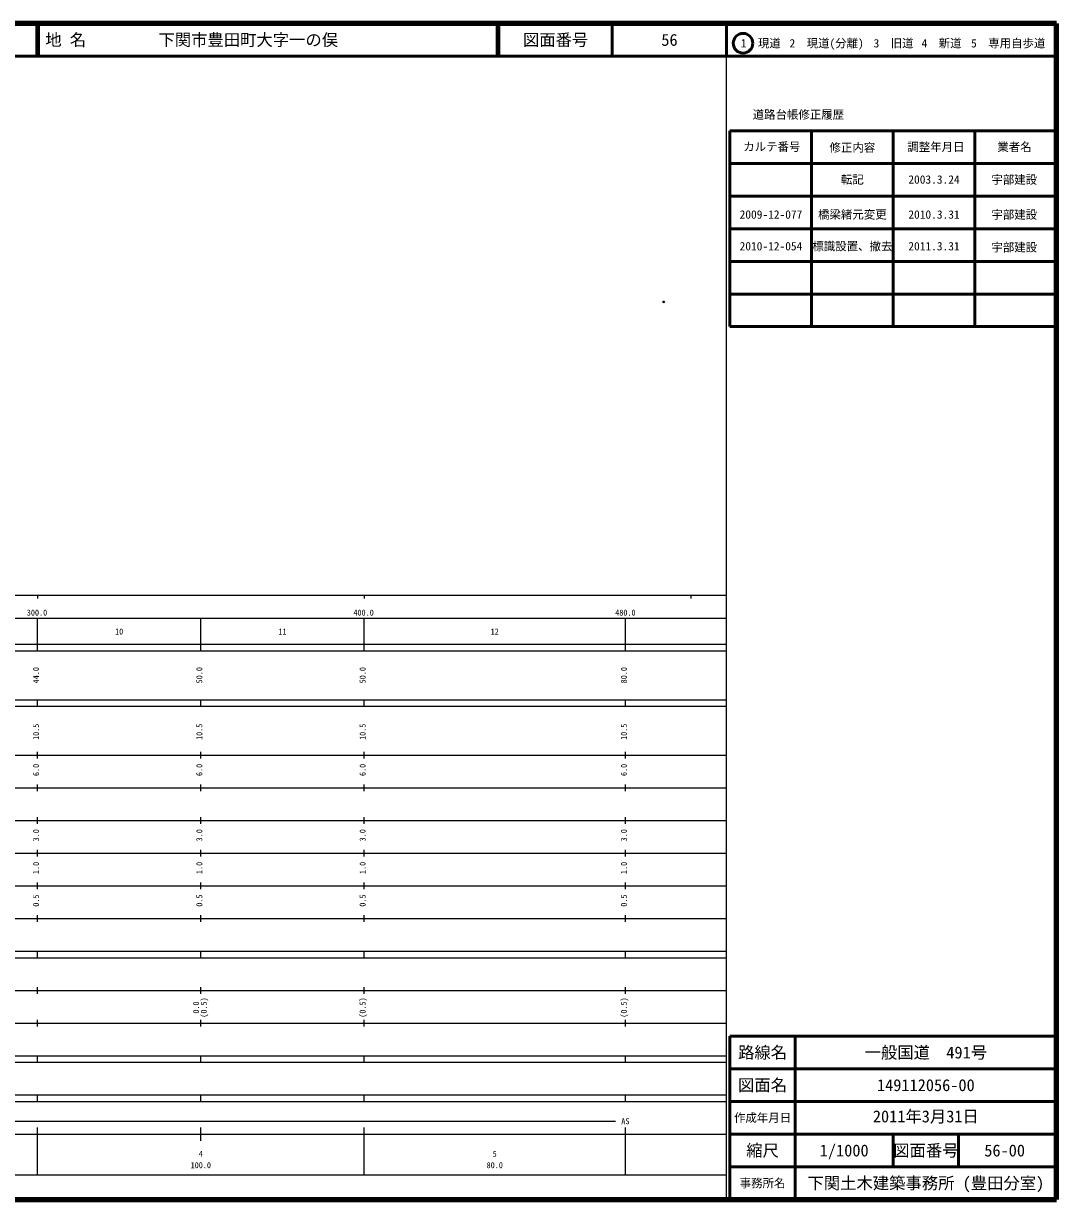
# Model space of a CAD drawing. Units: millimetres on the paper. Extents: x 40 to 680, y 20 to 380.
# Drawn here: x 363.7 to 680, y 20 to 380 of the extents above; entities that cross this region are included whole.
import ezdxf
from ezdxf.enums import TextEntityAlignment as Align

# ---------------------------------------------------------------- set-up
doc = ezdxf.new("R2010")
doc.units = ezdxf.units.MM
doc.header["$PDMODE"] = 32
doc.header["$PDSIZE"] = 0.5
doc.layers.add('M-OTRS', color=6, linetype='Continuous')
doc.layers.add('M-TTL-TXT', color=7, linetype='Continuous')
for name, color, linetype, lineweight in [('M-TTL', 2, 'Continuous', 140), ('M-TTL-BAND', 7, 'Continuous', 25), ('M-TTL-FRAM', 2, 'Continuous', 50), ('M-TTL-LINE', 7, 'Continuous', 50)]:
    doc.layers.add(name, color=color, linetype=linetype, lineweight=lineweight)
doc.styles.add('ＭＳ ゴシック', font='')
doc.styles.get('ＭＳ ゴシック').set_extended_font_data('MS Gothic')

msp = doc.modelspace()

# ---------------------------------------------------------------- linework, layer by layer
at = {"layer": 'M-OTRS'}
msp.add_point((559.726, 294.788), dxfattribs=at)
at = {"layer": 'M-TTL'}
for p, q in [((680, 380), (40, 380)), ((680, 20), (680, 380)), ((40, 20), (680, 20))]:
    msp.add_line(p, q, dxfattribs=at)
at = {"layer": 'M-TTL-BAND'}
for p, q in [((579, 20), (579, 370)), ((40, 205), (579, 205)), ((368, 205), (368, 204)), ((468, 205), (468, 204)), ((568, 205), (568, 204)), ((68, 198), (579, 198)), ((368, 188), (368, 198)), ((418, 188), (418, 198)), ((468, 188), (468, 198)), ((548, 188), (548, 198)), ((40, 190), (579, 190)), ((40, 188), (579, 188)), ((40, 173), (579, 173)), ((368, 171), (368, 173)), ((418, 171), (418, 173)), ((468, 171), (468, 173)), ((548, 171), (548, 173)), ((40, 171), (579, 171)), ((40, 156), (579, 156)), ((368, 155), (368, 157)), ((418, 155), (418, 157)), ((468, 155), (468, 157)), ((548, 155), (548, 157)), ((46, 146), (579, 146)), ((368, 145), (368, 147)), ((418, 145), (418, 147)), ((468, 145), (468, 147)), ((548, 145), (548, 147)), ((368, 135), (368, 137)), ((418, 135), (418, 137)), ((468, 135), (468, 137)), ((548, 135), (548, 137)), ((52, 136), (579, 136)), ((46, 126), (579, 126)), ((368, 125), (368, 127)), ((418, 125), (418, 127)), ((468, 125), (468, 127)), ((548, 125), (548, 127)), ((52, 116), (579, 116)), ((368, 115), (368, 117)), ((418, 115), (418, 117)), ((468, 115), (468, 117)), ((548, 115), (548, 117)), ((46, 106), (579, 106)), ((368, 105), (368, 107)), ((418, 105), (418, 107)), ((468, 105), (468, 107)), ((548, 105), (548, 107)), ((40, 96), (579, 96)), ((40, 94), (579, 94)), ((368, 94), (368, 96)), ((418, 94), (418, 96)), ((468, 94), (468, 96)), ((548, 94), (548, 96)), ((49, 84), (579, 84)), ((368, 83), (368, 85)), ((418, 83), (418, 85)), ((468, 83), (468, 85)), ((548, 83), (548, 85)), ((40, 74), (579, 74)), ((368, 73), (368, 75)), ((418, 73), (418, 75)), ((468, 73), (468, 75)), ((548, 73), (548, 75)), ((40, 64), (579, 64)), ((40, 62), (579, 62)), ((368, 62), (368, 64)), ((418, 62), (418, 64)), ((468, 62), (468, 64)), ((548, 62), (548, 64)), ((40, 52), (579, 52)), ((368, 50), (368, 52)), ((418, 50), (418, 52)), ((468, 50), (468, 52)), ((548, 50), (548, 52)), ((40, 50), (579, 50)), ((71, 44), (545, 44)), ((40, 40), (579, 40)), ((368, 27.5), (368, 42)), ((418, 38), (418, 42)), ((468, 27.5), (468, 42)), ((548, 27.5), (548, 42)), ((68, 27.5), (579, 27.5))]:
    msp.add_line(p, q, dxfattribs=at)
at = {"layer": 'M-TTL-FRAM'}
for p, q in [((580, 347.197), (580, 287.197)), ((580, 347.197), (680, 347.197)), ((580, 287.197), (680, 287.197)), ((680, 70), (580, 70)), ((580, 70), (580, 20))]:
    msp.add_line(p, q, dxfattribs=at)
at = {"layer": 'M-TTL-LINE'}
for p, q in [((367.75, 380), (367.75, 370)), ((368.25, 380), (368.25, 370)), ((508.747, 380), (508.747, 370)), ((509.247, 380), (509.247, 370)), ((543.997, 380), (543.997, 370)), ((579, 380), (579, 370)), ((40, 370), (680, 370)), ((605, 347.197), (605, 287.197)), ((630, 347.197), (630, 287.197)), ((655, 347.197), (655, 287.197)), ((580, 337.197), (680, 337.197)), ((580, 327.197), (680, 327.197)), ((580, 317.197), (680, 317.197)), ((580, 307.197), (680, 307.197)), ((580, 297.197), (680, 297.197)), ((600, 70), (600, 20)), ((680, 60), (580, 60)), ((680, 50), (580, 50)), ((680, 40), (580, 40)), ((630, 40), (630, 30)), ((650, 40), (650, 30)), ((680, 30), (580, 30))]:
    msp.add_line(p, q, dxfattribs=at)
msp.add_circle((584.031, 373.958), 3, dxfattribs=at)

# ---------------------------------------------------------------- texts
at = {"layer": 'M-TTL-BAND', "style": 'ＭＳ ゴシック'}
for s, p in [('300.0', (367.844, 198.195)), ('400.0', (467.844, 198.195)), ('480.0', (548, 198.195)), ('10', (393, 192.405)), ('11', (443, 192.405)), ('12', (508, 192.405)), ('AS', (548, 42.5)), ('4', (418, 32.523)), ('5', (508, 32.523)), ('100.0', (418, 29.033)), ('80.0', (508, 29.033))]:
    msp.add_text(s, height=1.833, dxfattribs=at).set_placement(p, align=Align.BOTTOM_CENTER)
for s, p in [('44.0', (369, 180.5)), ('50.0', (419, 180.5)), ('50.0', (469, 180.5)), ('80.0', (549, 180.5)), ('10.5', (369, 163.174)), ('10.5', (419, 163.174)), ('10.5', (469, 163.174)), ('10.5', (549, 163.174)), ('6.0', (369, 151.5)), ('6.0', (419, 151.5)), ('6.0', (469, 151.5)), ('6.0', (549, 151.5)), ('3.0', (369, 131.5)), ('3.0', (419, 131.5)), ('3.0', (469, 131.5)), ('3.0', (549, 131.5)), ('1.0', (369, 121.5)), ('1.0', (419, 121.5)), ('1.0', (469, 121.5)), ('1.0', (549, 121.5)), ('0.5', (369, 111.5)), ('0.5', (419, 111.5)), ('0.5', (469, 111.5)), ('0.5', (549, 111.5)), ('0.0', (418, 78.764)), ('(0.5)', (420.37, 78.764)), ('(0.5)', (469, 78.764)), ('(0.5)', (549, 78.764))]:
    msp.add_text(s, height=1.833, rotation=90, dxfattribs=at).set_placement(p, align=Align.BOTTOM_CENTER)
at = {"layer": 'M-TTL-TXT', "style": 'ＭＳ ゴシック'}
for s, p in [('地 名', (370.38, 375)), ('下関市豊田町大字一の俣', (405.024, 375))]:
    msp.add_text(s, height=3.666, dxfattribs=at).set_placement(p, align=Align.MIDDLE_LEFT)
for s, height, p in [('図面番号', 3.666, (526.622, 375)), ('56', 3.666, (561.497, 375)), ('1\u3000現道', 2.566, (589.448, 373.958)), ('2\u3000現道(分離)', 2.566, (609.619, 373.958)), ('3\u3000旧道', 2.566, (630.121, 373.958)), ('4\u3000新道', 2.566, (644.824, 373.958)), ('5\u3000専用自歩道', 2.566, (665.228, 373.958)), ('道路台帳修正履歴', 2.566, (600.968, 352.113)), ('カルテ番号', 2.566, (592.839, 342.277)), ('修正内容', 2.566, (617.509, 342.023)), ('調整年月日', 2.566, (643.089, 342.197)), ('業者名', 2.566, (667.134, 342.197)), ('転記', 2.566, (617.5, 332.245)), ('2003.3.24', 2.566, (642.5, 332.245)), ('宇部建設', 2.566, (667.077, 332.189)), ('2009-12-077', 2.566, (592.574, 321.531)), ('橋梁緒元変更', 2.566, (617.5, 321.531)), ('2010.3.31', 2.566, (642.5, 321.531)), ('宇部建設', 2.566, (667.077, 321.475)), ('宇部建設', 2.566, (667.077, 311.475)), ('路線名', 3.666, (590, 65)), ('路線名', 3.666, (590, 65)), ('一般国道\u3000491号', 3.666, (640, 65)), ('図面名', 3.666, (590, 55)), ('図面名', 3.666, (590, 55)), ('149112056-00', 3.666, (640, 55)), ('作成年月日', 2.566, (590, 45)), ('作成年月日', 2.566, (590, 45)), ('縮尺', 3.666, (590, 35)), ('縮尺', 3.666, (590, 35)), ('1/1000', 3.666, (615, 35)), ('図面番号', 3.666, (640, 35)), ('図面番号', 3.666, (640, 35)), ('56-00', 3.666, (664.125, 35)), ('事務所名', 2.566, (590, 25)), ('事務所名', 2.566, (590, 25)), ('下関土木建築事務所 (豊田分室)', 3.666, (640, 25))]:
    msp.add_text(s, height=height, dxfattribs=at).set_placement(p, align=Align.MIDDLE_CENTER)
for s, height, p in [('標識設置、撤去', 2.566, (617.5, 309.781)), ('2010-12-054', 2.566, (592.574, 309.781)), ('2011.3.31', 2.566, (642.5, 309.781)), ('2011年3月31日', 3.666, (640, 42.5))]:
    msp.add_text(s, height=height, dxfattribs=at).set_placement(p, align=Align.BOTTOM_CENTER)

doc.saveas('drawing.dxf')
